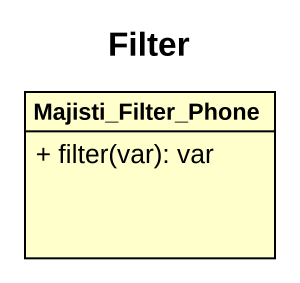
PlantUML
@startuml
title Filter
hide circle
hide empty members
skinparam classAttributeIconSize 0
class Majisti_Filter_Phone {
  + filter(var): var
}
@enduml
